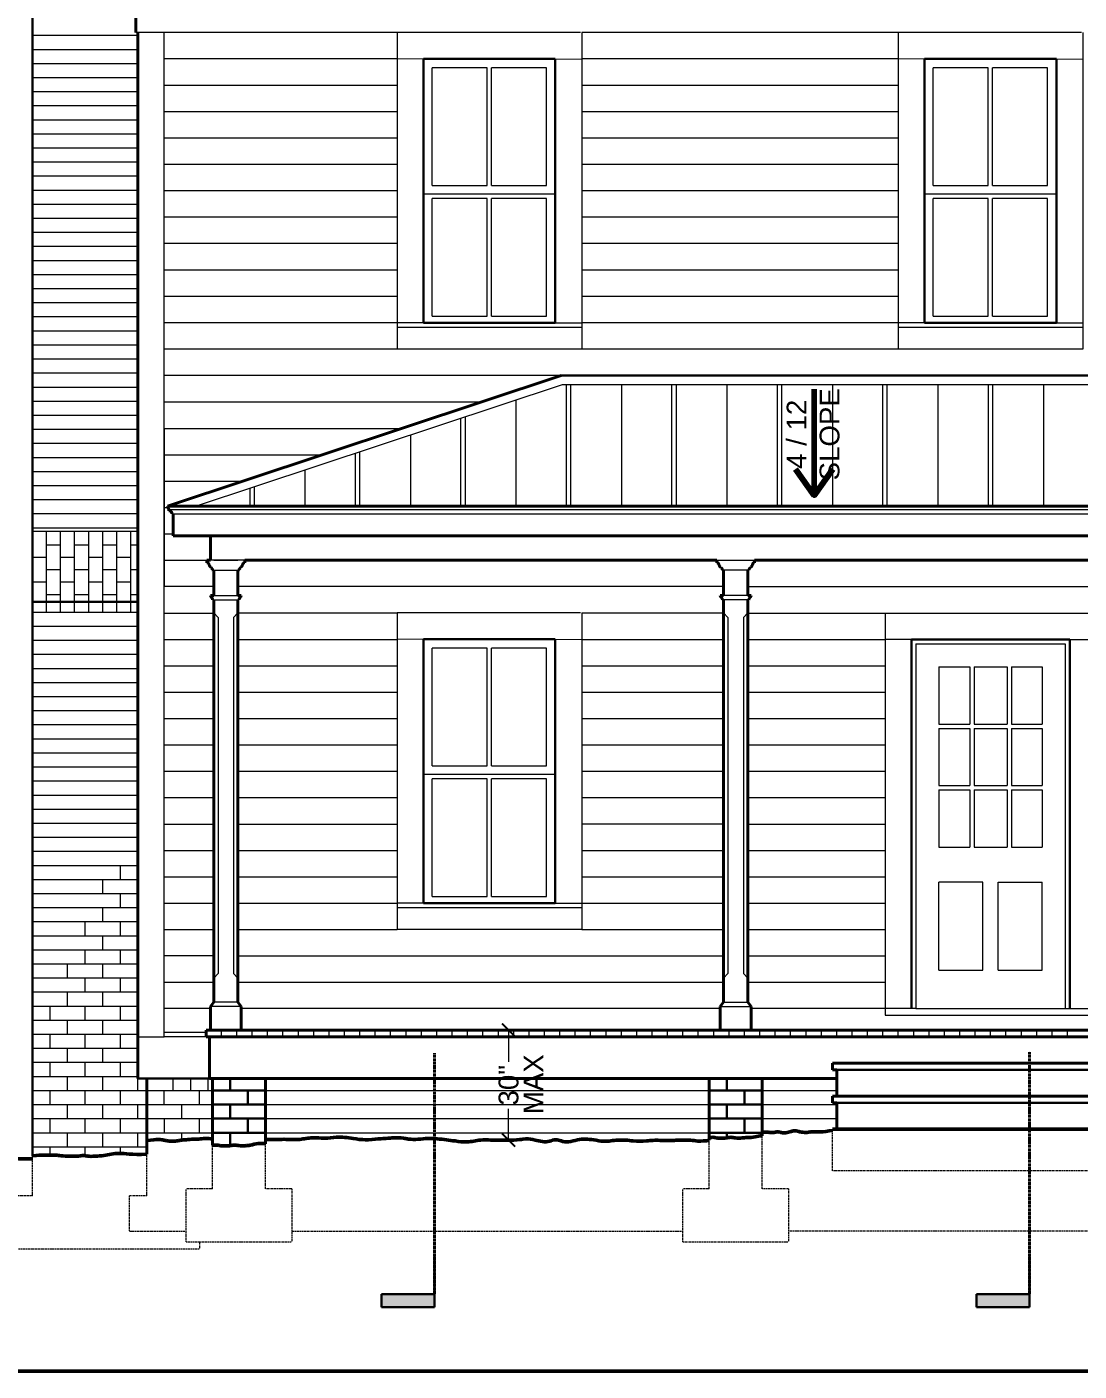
# Model space of a CAD drawing. Header units: inches. Extents: x -54 to 15382, y 469 to 41738.
# Drawn here: x 188.8 to 428.2, y 5345.5 to 5651.2 of the extents above; entities that cross this region are included whole.
import ezdxf

# ---------------------------------------------------------------- set-up
doc = ezdxf.new("R2010")
doc.units = ezdxf.units.IN
doc.header["$MEASUREMENT"] = 0
doc.linetypes.add('CENTER', pattern=[2, 1.25, -0.25, 0.25, -0.25])
doc.linetypes.add('DASHED2', pattern=[0.375, 0.25, -0.125])
doc.layers.get('0').update_dxf_attribs({"lineweight": 9})
for name, color, linetype, lineweight in [('1', 7, 'Continuous', 9), ('2', 7, 'Continuous', 18), ('3', 7, 'Continuous', 30), ('4', 7, 'Continuous', 40), ('5', 7, 'Continuous', 50), ('A-DIMSx', 7, 'Continuous', 9), ('A-LINK', 7, 'Continuous', 40), ('A-TEXTx', 7, 'Continuous', 18)]:
    doc.layers.add(name, color=color, linetype=linetype, lineweight=lineweight)
doc.styles.get("Standard").update_dxf_attribs({"font": 'arial.ttf'})
doc.dimstyles.get("Standard").update_dxf_attribs({"dimtxt": 3, "dimasz": 2, "dimexe": 0.03125, "dimexo": 0.0625, "dimgap": 0.03125, "dimtad": 0, "dimtoh": 1, "dimdec": 4, "dimlfac": 0.99985, "dimzin": 0, "dimdsep": 46, "dimlunit": 4, "dimtxsty": 'Standard', "dimblk": 'ARCHTICK', "dimblk1": 'ARCHTICK', "dimblk2": 'ARCHTICK', "dimcen": 0.09, "dimclrt": 256, "dimadec": 0, "dimazin": 0, "dimtfac": 1, "dimtdec": 4, "dimtofl": 0, "dimtmove": 0, "dimatfit": 3, "dimfxl": 1, "dimtolj": 1, "dimtzin": 0, "dimarcsym": 0})

# ---------------------------------------------------------------- blocks, each defined once
blk = doc.blocks.new('window elev 3060')
for p, q in [((767, 905.69), (767, 839.69)), ((808.74, 905.67), (767, 905.69)), ((809, 905.67), (809, 840.18)), ((775, 870.93), (775, 897.68)), ((787.5, 897.68), (775, 897.68)), ((787.5, 870.93), (787.5, 897.68)), ((801, 897.68), (788.5, 897.68)), ((788.5, 870.93), (788.5, 897.68)), ((801, 870.93), (801, 897.68)), ((803, 868.93), (773, 868.93)), ((775, 870.93), (787.5, 870.93)), ((788.5, 870.93), (801, 870.93)), ((775, 841.18), (775, 867.93)), ((787.5, 867.93), (775, 867.93)), ((787.5, 841.18), (787.5, 867.93)), ((788.5, 841.18), (788.5, 867.93)), ((801, 867.93), (788.5, 867.93)), ((801, 841.18), (801, 867.93)), ((775, 841.18), (787.5, 841.18)), ((788.5, 841.18), (801, 841.18)), ((767, 839.69), (767, 833.67)), ((767, 838.69), (809, 838.69)), ((809, 840.18), (809, 833.67)), ((809, 833.67), (767, 833.67))]:
    blk.add_line(p, q)
at = {"lineweight": 5, "ltscale": 0.1}
for p, q in [((773, 839.69), (767, 839.69)), ((803, 839.69), (809, 839.67))]:
    blk.add_line(p, q, dxfattribs=at)
at = {"layer": '1', "lineweight": 5, "ltscale": 0.1}
for p, q in [((773, 899.68), (767, 899.67)), ((803, 899.68), (809, 899.67))]:
    blk.add_line(p, q, dxfattribs=at)
at = {"layer": '3'}
for p, q in [((803, 899.68), (773, 899.68)), ((773, 899.68), (773, 839.69)), ((803, 899.68), (803, 839.69)), ((773, 839.69), (803, 839.69))]:
    blk.add_line(p, q, dxfattribs=at)
blk = doc.blocks.new('_ArchTick')
at = {"color": 0, "linetype": 'ByBlock', "lineweight": 0, "const_width": 0.15}
blk.add_lwpolyline([(-0.5, -0.5), (0.5, 0.5)], dxfattribs=at)
blk = doc.blocks.new('Section Tail 1a')
at = {"layer": 'A-LINK', "lineweight": 5, "ltscale": 0.1}
blk.add_hatch(color=256, dxfattribs=at).paths.add_polyline_path([(5.4248, 3.0938), (5.4248, 3.1563), (5.1748, 3.1563), (5.1748, 3.0938)])
at = {"layer": 'A-LINK', "linetype": 'Continuous', "lineweight": 30, "ltscale": 0.1}
for p, q in [((5.4248, 3.1563), (5.1748, 3.1563)), ((5.1748, 3.0938), (5.1748, 3.1563)), ((5.4248, 2.9063), (5.4248, 3.1563)), ((5.4248, 3.0938), (5.1748, 3.0938))]:
    blk.add_line(p, q, dxfattribs=at)
blk = doc.blocks.new('Column 01 elev')
at = {"layer": '1', "ltscale": 0.25}
for p, q in [((2204.05, 5527.66), (2198.55, 5527.66)), ((2204.05, 5521.94), (2198.55, 5521.94)), ((2204.05, 5520.94), (2198.55, 5520.94)), ((2199.55, 5516.94), (2199.55, 5435.91)), ((2203.05, 5516.94), (2203.05, 5435.91)), ((2199.55, 5435.91), (2198.55, 5434.91)), ((2203.05, 5435.91), (2204.05, 5434.91)), ((2197.8, 5428.41), (2204.8, 5428.41)), ((2198.55, 5429.41), (2204.05, 5429.41))]:
    blk.add_line(p, q, dxfattribs=at)
at = {"layer": '1', "lineweight": 5, "ltscale": 0.25}
for p, q in [((2199.55, 5516.94), (2198.55, 5517.94)), ((2204.05, 5517.94), (2203.05, 5516.94))]:
    blk.add_line(p, q, dxfattribs=at)
at = {"layer": '3', "lineweight": 5, "ltscale": 0.1}
blk.add_line((2197.01, 5529.94), (2205.59, 5529.94), dxfattribs=at)
at = {"layer": '4'}
for p, q in [((2197.01, 5529.37), (2197.01, 5529.94)), ((2197.95, 5528.16), (2197.95, 5528.42)), ((2204.65, 5528.16), (2204.65, 5528.42)), ((2205.59, 5529.37), (2205.59, 5529.94)), ((2198.55, 5527.66), (2198.31, 5527.66)), ((2198.55, 5527.66), (2198.55, 5521.94)), ((2204.05, 5527.66), (2204.05, 5521.94)), ((2204.05, 5527.66), (2204.29, 5527.66)), ((2198.55, 5520.94), (2198.55, 5429.41)), ((2204.05, 5520.94), (2204.05, 5429.41)), ((2197.8, 5428.41), (2198.55, 5429.41)), ((2197.8, 5428.41), (2197.8, 5422.91)), ((2204.05, 5429.41), (2204.8, 5428.41)), ((2204.8, 5428.41), (2204.8, 5422.91))]:
    blk.add_line(p, q, dxfattribs=at)
at = {"layer": '4', "ltscale": 0.25}
for p, q in [((2198.55, 5521.94), (2197.8, 5521.94)), ((2204.05, 5521.94), (2204.8, 5521.94)), ((2198.3, 5520.94), (2198.55, 5520.94)), ((2204.3, 5520.94), (2204.05, 5520.94))]:
    blk.add_line(p, q, dxfattribs=at)
for centre, start, end in [((2198.41, 5521.93), 179.1702, 233.9599), ((2204.19, 5521.93), 306.0401, 0.8298), ((2197.69, 5520.95), 359.1702, 53.9599), ((2204.91, 5520.95), 126.0401, 180.8298)]:
    blk.add_arc(centre, 0.607, start, end, dxfattribs=at)
at = {"layer": '4'}
for points, knots in [([(2197.95, 5528.42), (2197.87, 5528.43), (2197.8, 5528.44), (2197.7, 5528.48), (2197.63, 5528.57), (2197.58, 5528.68), (2197.54, 5528.78), (2197.51, 5528.89), (2197.47, 5529), (2197.43, 5529.11), (2197.38, 5529.21), (2197.31, 5529.29), (2197.23, 5529.34), (2197.14, 5529.37), (2197.07, 5529.37), (2197.01, 5529.37)], [0.0155755, 0.0155755, 0.0155755, 0.0155755, 0.0913028, 0.1674337, 0.240804, 0.3221473, 0.4016041, 0.479934, 0.5587836, 0.63986, 0.7243935, 0.7885425, 0.8553172, 0.923465, 0.9867831, 0.9867831, 0.9867831, 0.9867831]), ([(2198.31, 5527.66), (2198.3, 5527.72), (2198.29, 5527.79), (2198.25, 5527.88), (2198.21, 5527.96), (2198.16, 5528.03), (2198.07, 5528.1), (2198, 5528.14), (2197.95, 5528.16)], [0.002479, 0.002479, 0.002479, 0.002479, 0.1892867, 0.3469333, 0.4813355, 0.6000559, 0.7825047, 0.9879342, 0.9879342, 0.9879342, 0.9879342]), ([(2204.29, 5527.66), (2204.3, 5527.72), (2204.31, 5527.79), (2204.35, 5527.88), (2204.39, 5527.96), (2204.44, 5528.03), (2204.53, 5528.1), (2204.6, 5528.14), (2204.65, 5528.16)], [0.002479, 0.002479, 0.002479, 0.002479, 0.1892867, 0.3469333, 0.4813355, 0.6000559, 0.7825047, 0.9879342, 0.9879342, 0.9879342, 0.9879342]), ([(2204.65, 5528.42), (2204.72, 5528.43), (2204.8, 5528.44), (2204.9, 5528.48), (2204.97, 5528.57), (2205.02, 5528.68), (2205.06, 5528.78), (2205.09, 5528.89), (2205.13, 5529), (2205.17, 5529.11), (2205.22, 5529.21), (2205.29, 5529.29), (2205.37, 5529.34), (2205.46, 5529.37), (2205.52, 5529.37), (2205.59, 5529.37)], [0.0155755, 0.0155755, 0.0155755, 0.0155755, 0.0913028, 0.1674337, 0.240804, 0.3221473, 0.4016041, 0.479934, 0.5587836, 0.63986, 0.7243935, 0.7885425, 0.8553172, 0.923465, 0.9867831, 0.9867831, 0.9867831, 0.9867831])]:
    blk.add_open_spline(points, degree=3, knots=knots, dxfattribs=at)
blk = doc.blocks.new('*D380')
at = {"layer": 'A-DIMSx', "color": 0, "lineweight": -2, "ltscale": 0.1}
for p, q in [((295.54, 5423.04), (301.38, 5423.04)), ((298.5, 5398.03), (301.38, 5398.03))]:
    blk.add_line(p, q, dxfattribs=at)
at = {"layer": 'A-DIMSx', "color": 0, "lineweight": 5, "ltscale": 0.1}
for p, q in [((298.38, 5423.04), (298.38, 5415.88)), ((298.38, 5398.03), (298.38, 5405.18))]:
    blk.add_line(p, q, dxfattribs=at)
at = {"layer": 'A-DIMSx', "color": 0, "lineweight": 5, "xscale": 3, "yscale": 3, "zscale": 3}
for p, rotation in [((298.38, 5423.04), 90), ((298.38, 5398.03), 270)]:
    blk.add_blockref('_ArchTick', p, dxfattribs=dict(at, rotation=rotation))
at = {"layer": 'A-DIMSx', "ltscale": 0.25, "insert": (298.38, 5410.53), "char_height": 4.5, "attachment_point": 5, "rotation": 90}
blk.add_mtext('\\A1;30" ', dxfattribs=at)

msp = doc.modelspace()

# ---------------------------------------------------------------- linework, layer by layer
at = {"layer": '1'}
for p, q in [((190.0391949, 5649.335623), (214.0391949, 5649.335623)), ((190.0391949, 5646.135623), (214.0391949, 5646.135623)), ((190.0391949, 5642.935623), (214.0391949, 5642.935623)), ((190.0391949, 5639.735623), (214.0391949, 5639.735623)), ((190.0391949, 5636.535623), (214.0391949, 5636.535623)), ((190.0391949, 5633.335623), (214.0391949, 5633.335623)), ((190.0391949, 5630.135623), (214.0391949, 5630.135623)), ((190.0391949, 5626.935623), (214.0391949, 5626.935623)), ((190.0391949, 5623.735623), (214.0391949, 5623.735623)), ((190.0391949, 5620.535623), (214.0391949, 5620.535623)), ((190.0391949, 5617.335623), (214.0391949, 5617.335623)), ((190.0391949, 5614.135623), (214.0391949, 5614.135623)), ((190.0391949, 5610.935623), (214.0391949, 5610.935623)), ((190.0391949, 5607.735623), (214.0391949, 5607.735623)), ((190.0391949, 5604.535623), (214.0391949, 5604.535623)), ((190.0391949, 5601.335623), (214.0391949, 5601.335623)), ((190.0391949, 5598.135623), (214.0391949, 5598.135623)), ((190.0391949, 5594.935623), (214.0391949, 5594.935623)), ((190.0391949, 5591.735623), (214.0391949, 5591.735623)), ((190.0391949, 5588.535623), (214.0391949, 5588.535623)), ((190.0391949, 5585.335623), (214.0391949, 5585.335623)), ((190.0391949, 5582.135623), (214.0391949, 5582.135623)), ((190.0391949, 5578.935623), (214.0391949, 5578.935623)), ((190.0391949, 5575.735623), (214.0391949, 5575.735623)), ((190.0391949, 5572.535623), (214.0391949, 5572.535623)), ((190.0391949, 5569.335623), (214.0391949, 5569.335623)), ((190.0391949, 5566.135623), (214.0391949, 5566.135623)), ((190.0391949, 5562.935623), (214.0391949, 5562.935623)), ((190.0391949, 5559.735623), (214.0391949, 5559.735623)), ((190.0391949, 5556.535623), (214.0391949, 5556.535623)), ((190.0391949, 5553.335623), (214.0391949, 5553.335623)), ((190.0391949, 5550.135623), (214.0391949, 5550.135623)), ((190.0391949, 5546.935623), (214.0391949, 5546.935623)), ((190.0391949, 5543.735623), (214.0391949, 5543.735623)), ((190.0391949, 5540.535623), (214.0391949, 5540.535623)), ((222.0391956, 5540.4522897), (594.0391942, 5540.4522897)), ((190.0391949, 5537.335623), (214.0391949, 5537.335623)), ((193.2391949, 5518.135623), (193.2391949, 5536.4416121)), ((196.4391949, 5518.135623), (196.4391949, 5536.4416121)), ((199.6391949, 5518.135623), (199.6391949, 5536.4416121)), ((202.8391949, 5518.135623), (202.8391949, 5536.4416121)), ((206.0391949, 5518.135623), (206.0391949, 5536.4416121)), ((209.2391949, 5518.135623), (209.2391949, 5536.4416121)), ((212.4391949, 5518.135623), (212.4391949, 5536.4416121)), ((190.0391949, 5518.135623), (214.0391949, 5518.135623)), ((190.0391949, 5514.935623), (214.0391949, 5514.935623)), ((190.0391949, 5511.735623), (214.0391949, 5511.735623)), ((390.0396683, 5511.9312123), (384.0396683, 5511.9312123)), ((426.0387215, 5511.9312123), (432.0387215, 5511.9312123)), ((190.0391949, 5508.535623), (214.0391949, 5508.535623)), ((190.0391949, 5505.335623), (214.0391949, 5505.335623)), ((190.0391949, 5502.135623), (214.0391949, 5502.135623)), ((190.0391949, 5498.935623), (214.0391949, 5498.935623)), ((190.0391949, 5495.735623), (214.0391949, 5495.735623)), ((190.0391949, 5492.535623), (214.0391949, 5492.535623)), ((190.0391949, 5489.335623), (214.0391949, 5489.335623)), ((190.0391949, 5486.135623), (214.0391949, 5486.135623)), ((190.0391949, 5482.935623), (214.0391949, 5482.935623)), ((190.0391949, 5479.735623), (214.0391949, 5479.735623)), ((190.0391949, 5476.535623), (214.0391949, 5476.535623)), ((190.0391949, 5473.335623), (214.0391949, 5473.335623)), ((190.0391949, 5470.135623), (214.0391949, 5470.135623)), ((190.0391949, 5466.935623), (214.0391949, 5466.935623)), ((190.0391949, 5463.735623), (214.0391949, 5463.735623)), ((190.0391949, 5460.535623), (214.0391949, 5460.535623)), ((210.0391949, 5457.335623), (210.0391949, 5460.535623)), ((190.0391949, 5457.335623), (214.0391949, 5457.335623)), ((206.0391949, 5454.135623), (206.0391949, 5457.335623)), ((406.2891949, 5456.6816857), (396.2891949, 5456.6816857)), ((396.2891949, 5436.6816857), (396.2891949, 5456.6816857)), ((406.2891949, 5436.6816857), (406.2891949, 5456.6816857)), ((409.7891949, 5436.6816857), (409.7891949, 5456.6816857)), ((409.7891949, 5456.6816857), (419.7891949, 5456.6816857)), ((419.7891949, 5436.6816857), (419.7891949, 5456.6816857)), ((190.0391949, 5454.135623), (214.0391949, 5454.135623)), ((210.0391949, 5450.935623), (210.0391949, 5454.135623)), ((190.0391949, 5450.935623), (214.0391949, 5450.935623)), ((206.0391949, 5447.735623), (206.0391949, 5450.935623)), ((190.0391949, 5447.735623), (214.0391949, 5447.735623)), ((202.0391949, 5444.535623), (202.0391949, 5447.735623)), ((210.0391949, 5444.535623), (210.0391949, 5447.735623)), ((190.0391949, 5444.535623), (214.0391949, 5444.535623)), ((206.0391949, 5441.335623), (206.0391949, 5444.535623)), ((190.0391949, 5441.335623), (214.0391949, 5441.335623)), ((202.0391949, 5438.135623), (202.0391949, 5441.335623)), ((210.0391949, 5438.135623), (210.0391949, 5441.335623)), ((190.0391949, 5438.135623), (214.0391949, 5438.135623)), ((198.0391949, 5434.935623), (198.0391949, 5438.135623)), ((206.0391949, 5434.935623), (206.0391949, 5438.135623)), ((396.2891949, 5436.6816857), (406.2891949, 5436.6816857)), ((409.7891949, 5436.6816857), (419.7891949, 5436.6816857)), ((190.0391949, 5434.935623), (214.0391949, 5434.935623)), ((202.0391949, 5431.735623), (202.0391949, 5434.935623)), ((210.0391949, 5431.735623), (210.0391949, 5434.935623)), ((190.0391949, 5431.735623), (214.0391949, 5431.735623)), ((198.0391949, 5428.535623), (198.0391949, 5431.735623)), ((206.0391949, 5428.535623), (206.0391949, 5431.735623)), ((190.0391949, 5428.535623), (214.0391949, 5428.535623)), ((194.0391949, 5425.335623), (194.0391949, 5428.535623)), ((202.0391949, 5425.335623), (202.0391949, 5428.535623)), ((210.0391949, 5425.335623), (210.0391949, 5428.535623)), ((190.0391949, 5425.335623), (214.0391949, 5425.335623)), ((198.0391949, 5422.135623), (198.0391949, 5425.335623)), ((206.0391949, 5422.135623), (206.0391949, 5425.335623)), ((190.0391949, 5422.135623), (214.0391949, 5422.135623)), ((194.0391949, 5418.935623), (194.0391949, 5422.135623)), ((202.0391949, 5418.935623), (202.0391949, 5422.135623)), ((210.0391949, 5418.935623), (210.0391949, 5422.135623)), ((214.0391949, 5421.535623), (220.0391949, 5421.535623)), ((190.0391949, 5418.935623), (214.0391949, 5418.935623)), ((198.0391949, 5415.735623), (198.0391949, 5418.935623)), ((206.0391949, 5415.735623), (206.0391949, 5418.935623)), ((190.0391949, 5415.735623), (214.0391949, 5415.735623)), ((194.0391949, 5412.535623), (194.0391949, 5415.735623)), ((202.0391949, 5412.535623), (202.0391949, 5415.735623)), ((210.0391949, 5412.535623), (210.0391949, 5415.735623)), ((190.0391949, 5412.535623), (214.0391949, 5412.535623)), ((198.0391949, 5409.335623), (198.0391949, 5412.535623)), ((206.0391949, 5409.335623), (206.0391949, 5412.535623)), ((214.0391949, 5409.335623), (214.0391949, 5412.035623)), ((190.0391949, 5409.335623), (216.0391949, 5409.335623)), ((194.0391949, 5406.135623), (194.0391949, 5409.335623)), ((202.0391949, 5406.135623), (202.0391949, 5409.335623)), ((210.0391949, 5406.135623), (210.0391949, 5409.335623)), ((243.0391949, 5409.335623), (344.0391949, 5409.335623)), ((356.0391949, 5409.335623), (373.0391949, 5409.335623)), ((190.0391949, 5406.135623), (216.0391949, 5406.135623)), ((198.0391949, 5402.935623), (198.0391949, 5406.135623)), ((206.0391949, 5402.935623), (206.0391949, 5406.135623)), ((214.0391949, 5402.935623), (214.0391949, 5406.135623)), ((243.0391949, 5406.135623), (344.0391949, 5406.135623)), ((356.0391949, 5406.135623), (373.0391949, 5406.135623)), ((190.0391949, 5402.935623), (216.0391949, 5402.935623)), ((194.0391949, 5399.735623), (194.0391949, 5402.935623)), ((202.0391949, 5399.735623), (202.0391949, 5402.935623)), ((210.0391949, 5399.735623), (210.0391949, 5402.935623)), ((243.0391949, 5402.935623), (344.0391949, 5402.935623)), ((356.0391949, 5402.935623), (373.0391949, 5402.935623)), ((190.0391949, 5399.735623), (216.0391949, 5399.735623)), ((198.0391949, 5396.535623), (198.0391949, 5399.735623)), ((206.0391949, 5396.535623), (206.0391949, 5399.735623)), ((214.0391949, 5396.535623), (214.0391949, 5399.735623)), ((243.0391949, 5399.735623), (344.0391949, 5399.735623)), ((190.0391949, 5396.535623), (216.0391949, 5396.535623)), ((194.0391949, 5394.6321659), (194.0391949, 5396.535623)), ((202.0391949, 5394.4909235), (202.0391949, 5396.535623)), ((210.0391949, 5395.0103928), (210.0391949, 5396.535623)), ((190.0391949, 5393.8141475), (190.0391949, 5394.4712904))]:
    msp.add_line(p, q, dxfattribs=at)
at = {"layer": '1', "ltscale": 0.25}
for p, q in [((196.4391949, 5533.3947804), (193.2391949, 5533.3947804)), ((202.8391949, 5533.3947804), (199.6391949, 5533.3947804)), ((209.2391949, 5533.3947804), (206.0391949, 5533.3947804)), ((214.0391949, 5533.3947804), (212.4391949, 5533.3947804)), ((193.2391949, 5530.5663533), (190.0391949, 5530.5663533)), ((199.6391949, 5530.5663533), (196.4391949, 5530.5663533)), ((206.0391949, 5530.5663533), (202.8391949, 5530.5663533)), ((212.4391949, 5530.5663533), (209.2391949, 5530.5663533)), ((193.2391949, 5524.909499), (190.0391949, 5524.909499)), ((196.4391949, 5527.7379262), (193.2391949, 5527.7379262)), ((199.6391949, 5524.909499), (196.4391949, 5524.909499)), ((202.8391949, 5527.7379262), (199.6391949, 5527.7379262)), ((206.0391949, 5524.909499), (202.8391949, 5524.909499)), ((209.2391949, 5527.7379262), (206.0391949, 5527.7379262)), ((212.4391949, 5524.909499), (209.2391949, 5524.909499)), ((214.0391949, 5527.7379262), (212.4391949, 5527.7379262)), ((196.4391949, 5522.0810719), (193.2391949, 5522.0810719)), ((202.8391949, 5522.0810719), (199.6391949, 5522.0810719)), ((209.2391949, 5522.0810719), (206.0391949, 5522.0810719)), ((214.0391949, 5522.0810719), (212.4391949, 5522.0810719))]:
    msp.add_line(p, q, dxfattribs=at)
at = {"layer": '1', "linetype": 'DASHED2', "ltscale": 0.25}
for p, q in [((372.0391949, 5391.035623), (372.0391949, 5400.235623)), ((231.0391949, 5386.935623), (231.0391949, 5396.8577988)), ((243.0391949, 5386.935623), (243.0391949, 5397.2221314)), ((344.0391949, 5386.935623), (344.0391949, 5397.9973954)), ((356.0391949, 5386.935623), (356.0391949, 5398.985623)), ((190.0391949, 5385.335623), (190.0391949, 5393.8141475)), ((216.0391949, 5385.335623), (216.0391949, 5394.835623)), ((444.0391949, 5391.035623), (372.0391949, 5391.035623)), ((190.0391949, 5385.335623), (182.0391949, 5385.335623)), ((212.0391949, 5385.335623), (212.0391949, 5377.335623)), ((216.0391949, 5385.335623), (212.0391949, 5385.335623)), ((225.0391949, 5374.935623), (225.0391949, 5386.935623)), ((231.0391949, 5386.935623), (225.0391949, 5386.935623)), ((249.0391949, 5386.935623), (243.0391949, 5386.935623)), ((249.0391949, 5386.935623), (249.0391949, 5374.935623)), ((338.0391949, 5374.935623), (338.0391949, 5386.935623)), ((344.0391949, 5386.935623), (338.0391949, 5386.935623)), ((362.0391949, 5386.935623), (356.0391949, 5386.935623)), ((362.0391949, 5386.935623), (362.0391949, 5374.935623)), ((212.0391949, 5377.335623), (225.0391949, 5377.335623)), ((249.0391949, 5377.335623), (338.0391949, 5377.335623)), ((454.0391949, 5377.335623), (362.0391949, 5377.335623)), ((182.0391949, 5373.335623), (228.0391949, 5373.335623)), ((225.0391949, 5374.935623), (249.0391949, 5374.935623)), ((228.0391949, 5374.935623), (228.0391949, 5373.335623)), ((338.0391949, 5374.935623), (362.0391949, 5374.935623))]:
    msp.add_line(p, q, dxfattribs=at)
at = {"layer": '2'}
for p, q in [((273.0783107, 5649.9416121), (213.5391956, 5649.9416121)), ((220.0391949, 5421.535623), (220.0391949, 5649.9416121)), ((387.0000917, 5649.9415391), (315.0000785, 5649.9415391)), ((273.0783107, 5643.9416121), (220.0391949, 5643.9416121)), ((387.0000917, 5643.9415391), (315.0000785, 5643.9415391)), ((273.0783107, 5637.9416121), (220.0391949, 5637.9416121)), ((387.0000917, 5637.9415391), (315.0000785, 5637.9415391)), ((273.0783106, 5631.9416121), (220.0391949, 5631.9416121)), ((387.0000917, 5631.9415391), (315.0000785, 5631.9415391)), ((273.0783106, 5625.9416121), (220.0391949, 5625.9416121)), ((387.0000917, 5625.9415391), (315.0000785, 5625.9415391)), ((273.0783106, 5619.9416121), (220.0391949, 5619.9416121)), ((387.0000917, 5619.9415391), (315.0000785, 5619.9415391)), ((273.0783106, 5613.9416121), (220.0391949, 5613.9416121)), ((387.0000917, 5613.9415391), (315.0000785, 5613.9415391)), ((273.0783106, 5607.9416121), (220.0391949, 5607.9416121)), ((387.0000917, 5607.9415391), (315.0000785, 5607.9415391)), ((273.0783106, 5601.9416121), (220.0391949, 5601.9416121)), ((387.0000917, 5601.9415391), (315.0000785, 5601.9415391)), ((273.0783106, 5595.9416121), (220.0391949, 5595.9416121)), ((387.0000917, 5595.9415391), (315.0000785, 5595.9415391)), ((273.0783106, 5589.9416121), (220.0391949, 5589.9416121)), ((387.0000917, 5589.9415391), (315.0000785, 5589.9415391)), ((273.0783106, 5583.9416121), (220.0391949, 5583.9416121)), ((387.0000917, 5583.9415391), (315.0000785, 5583.9415391)), ((273.0783106, 5577.9416121), (220.0391949, 5577.9416121)), ((387.0000917, 5577.9415391), (315.0000785, 5577.9415391)), ((310.3341037, 5571.9416121), (220.0391949, 5571.9416121)), ((227.1354657, 5542.2022897), (310.6575377, 5569.9416121)), ((310.6575377, 5569.9416121), (505.4208521, 5569.9416121)), ((311.5392169, 5542.2022897), (311.5392169, 5569.9416121)), ((312.5392169, 5542.1243628), (312.5391966, 5569.9416121)), ((324.0392169, 5569.9416121), (324.0392169, 5542.1243628)), ((335.5392169, 5542.2022897), (335.5392169, 5569.9416121)), ((336.5392169, 5542.2022897), (336.5392169, 5569.9416121)), ((348.0392169, 5569.9416121), (348.0392169, 5542.1243628)), ((359.5392169, 5542.2022897), (359.5392169, 5569.9416121)), ((360.5392169, 5542.2022897), (360.5392169, 5569.9416121)), ((372.0392169, 5569.9416121), (372.0392169, 5542.1243628)), ((383.5392169, 5542.2022897), (383.5392169, 5569.9416121)), ((384.5392169, 5542.2022897), (384.5392169, 5569.9416121)), ((396.0392169, 5569.9416121), (396.0392169, 5542.1243628)), ((407.5392169, 5542.2022897), (407.5392169, 5569.9416121)), ((408.5392169, 5542.2022897), (408.5392169, 5569.9416121)), ((420.0392169, 5569.9416121), (420.0392169, 5542.1243628)), ((220.0392678, 5565.9312045), (292.2369891, 5565.9312045)), ((300.0392169, 5566.415059), (300.0392169, 5542.1243628)), ((287.5392169, 5542.2022897), (287.5392169, 5562.2635632)), ((288.5392169, 5542.2022897), (288.5392169, 5562.5956828)), ((220.0392678, 5559.9312135), (220.0392678, 5523.9416121)), ((220.0392678, 5559.9312045), (274.1712114, 5559.9312045)), ((276.0392169, 5558.444187), (276.0392169, 5542.1243628)), ((220.0392678, 5553.9312045), (256.1054337, 5553.9312045)), ((263.5392169, 5542.2022897), (263.5392169, 5554.2926912)), ((264.5392169, 5542.2022897), (264.5392169, 5554.6248109)), ((252.0392169, 5550.4733151), (252.0392169, 5542.1243628)), ((220.0392678, 5547.9312045), (238.039656, 5547.9312045)), ((239.5392169, 5542.2022897), (239.5392169, 5546.3218193)), ((240.5392169, 5542.2022897), (240.5392169, 5546.653939)), ((220.0392679, 5541.9416121), (220.8766821, 5541.9416121)), ((221.0391957, 5541.4522897), (595.0391941, 5541.4522897)), ((220.0392679, 5535.9416121), (222.0391956, 5535.9416121)), ((222.0391956, 5535.9416121), (222.0391949, 5535.9522897)), ((220.0392679, 5529.9416121), (230.5391956, 5529.9416121)), ((231.2891949, 5523.9312045), (220.0392678, 5523.9312045)), ((347.2891949, 5523.9312045), (236.7891949, 5523.9312045)), ((352.7891949, 5523.9312045), (463.2891949, 5523.9312045)), ((220.0392678, 5517.9312045), (231.2891949, 5517.9312045)), ((236.7891949, 5517.9416121), (273.0000876, 5517.9416121)), ((315.000079, 5517.9416121), (347.2891949, 5517.9416121)), ((352.7891949, 5517.9312045), (384.0396683, 5517.9312123)), ((352.7891949, 5517.9312045), (384.0396683, 5517.9312123)), ((384.0396683, 5517.9312123), (432.0387215, 5517.9312123)), ((384.0396683, 5517.9312123), (384.0396683, 5426.4416121)), ((220.0392678, 5511.9416121), (231.2891949, 5511.9416121)), ((236.7891949, 5511.9416121), (273.0000876, 5511.9416121)), ((315.000079, 5511.9416121), (347.2891949, 5511.9416121)), ((352.7891949, 5511.9312045), (384.0396683, 5511.9312123)), ((391.0396683, 5510.9312123), (425.0387215, 5510.9312123)), ((391.0396683, 5510.9312123), (391.0396683, 5427.9416121)), ((425.0387215, 5510.9312123), (425.0387215, 5427.9416121)), ((220.0392678, 5505.9312045), (231.2891949, 5505.9312045)), ((236.7891949, 5505.9312045), (273.0000922, 5505.9312045)), ((315.000079, 5505.9416121), (347.2891949, 5505.9416121)), ((352.7891949, 5505.9312045), (384.0396683, 5505.9312123)), ((396.2891949, 5505.6816857), (403.2891949, 5505.6816857)), ((396.2891949, 5505.6816857), (396.2891949, 5492.6816857)), ((403.2891949, 5505.6816857), (403.2891949, 5492.6816857)), ((404.2891949, 5505.6816857), (404.2891949, 5492.6816857)), ((404.2891949, 5505.6816857), (411.7891949, 5505.6816857)), ((411.7891949, 5505.6816857), (411.7891949, 5492.6816857)), ((412.7891949, 5505.6816857), (419.7891949, 5505.6816857)), ((412.7891949, 5505.6816857), (412.7891949, 5492.6816857)), ((419.7891949, 5505.6816857), (419.7891949, 5492.6816857)), ((220.0392678, 5499.9416121), (231.2891949, 5499.9416121)), ((236.7891949, 5499.9416121), (273.0000969, 5499.9416121)), ((315.000079, 5499.9416121), (347.2891949, 5499.9416121)), ((352.7891949, 5499.9312045), (384.0396683, 5499.9312123)), ((220.0392678, 5493.9416121), (231.2891949, 5493.9416121)), ((236.7891949, 5493.9416121), (273.0001015, 5493.9416121)), ((315.000079, 5493.9416121), (347.2891949, 5493.9416121)), ((352.7891949, 5493.9312045), (384.0396683, 5493.9312123)), ((396.2891949, 5492.6816857), (403.2891949, 5492.6816857)), ((396.2891949, 5491.6816857), (403.2891949, 5491.6816857)), ((396.2891949, 5491.6816857), (396.2891949, 5478.6816857)), ((403.2891949, 5491.6816857), (403.2891949, 5478.6816857)), ((404.2891949, 5492.6816857), (411.7891949, 5492.6816857)), ((404.2891949, 5491.6816857), (411.7891949, 5491.6816857)), ((404.2891949, 5491.6816857), (404.2891949, 5478.6816857)), ((411.7891949, 5491.6816857), (411.7891949, 5478.6816857)), ((412.7891949, 5492.6816857), (419.7891949, 5492.6816857)), ((412.7891949, 5491.6816857), (419.7891949, 5491.6816857)), ((412.7891949, 5491.6816857), (412.7891949, 5478.6816857)), ((419.7891949, 5491.6816857), (419.7891949, 5478.6816857)), ((220.0392678, 5487.9416121), (231.2891949, 5487.9416121)), ((236.7891949, 5487.9416121), (273.0001061, 5487.9416121)), ((315.000079, 5487.9416121), (347.2891949, 5487.9416121)), ((352.7892024, 5487.9312045), (384.0396758, 5487.9312123)), ((220.0392678, 5481.9312045), (231.2891949, 5481.9312045)), ((236.7891949, 5481.9312045), (273.0001108, 5481.9312045)), ((315.000079, 5481.9416121), (347.2891949, 5481.9416121)), ((352.7891949, 5481.9312045), (384.0396683, 5481.9312123)), ((220.0392678, 5475.9312045), (231.2891949, 5475.9312045)), ((236.7891949, 5475.9312045), (273.0001154, 5475.9312045)), ((315.000079, 5475.9416121), (347.2891949, 5475.9416121)), ((352.7891949, 5475.9312045), (384.0396683, 5475.9312123)), ((396.2891949, 5478.6816857), (403.2891949, 5478.6816857)), ((396.2891949, 5477.6816857), (403.2891949, 5477.6816857)), ((396.2891949, 5477.6816857), (396.2891949, 5464.6816857)), ((403.2891949, 5477.6816857), (403.2891949, 5464.6816857)), ((404.2891949, 5478.6816857), (411.7891949, 5478.6816857)), ((404.2891949, 5477.6816857), (411.7891949, 5477.6816857)), ((404.2891949, 5477.6816857), (404.2891949, 5464.6816857)), ((411.7891949, 5477.6816857), (411.7891949, 5464.6816857)), ((412.7891949, 5478.6816857), (419.7891949, 5478.6816857)), ((412.7891949, 5477.6816857), (419.7891949, 5477.6816857)), ((412.7891949, 5477.6816857), (412.7891949, 5464.6816857)), ((419.7891949, 5477.6816857), (419.7891949, 5464.6816857)), ((220.0392678, 5469.9312045), (231.2891949, 5469.9312045)), ((236.7891949, 5469.9312045), (273.00012, 5469.9312045)), ((315.000079, 5469.9416121), (347.2891949, 5469.9416121)), ((352.7891949, 5469.9312045), (384.0396683, 5469.9312123)), ((220.0392678, 5463.9416121), (231.2891949, 5463.9416121)), ((236.7891949, 5463.9416121), (273.0001247, 5463.9416121)), ((315.000079, 5463.9416121), (347.2891949, 5463.9416121)), ((352.7891949, 5463.9312045), (384.0396683, 5463.9312123)), ((396.2891949, 5464.6816857), (403.2891949, 5464.6816857)), ((404.2891949, 5464.6816857), (411.7891949, 5464.6816857)), ((412.7891949, 5464.6816857), (419.7891949, 5464.6816857)), ((220.0392678, 5457.9416121), (231.2891949, 5457.9416121)), ((236.7891949, 5457.9416121), (273.0001293, 5457.9416121)), ((315.000079, 5457.9416121), (347.2891949, 5457.9416121)), ((352.7891949, 5457.9312045), (384.0396683, 5457.9312123)), ((220.0392678, 5451.9312045), (231.2891949, 5451.9312045)), ((236.7891949, 5451.9312045), (273.0001339, 5451.9312045)), ((315.000079, 5451.9416121), (347.2891949, 5451.9416121)), ((352.7892115, 5451.9312045), (384.0396849, 5451.9312123)), ((220.0392678, 5445.9312135), (231.2891949, 5445.9312135)), ((236.7891949, 5445.9312135), (273.0001386, 5445.9312135)), ((315.000079, 5445.9416121), (347.2891949, 5445.9416121)), ((352.789213, 5445.9312045), (384.0396864, 5445.9312123)), ((231.2891949, 5439.9416121), (220.0392678, 5439.9416121)), ((236.7891949, 5439.9416121), (347.2891949, 5439.9416121)), ((352.7892145, 5439.9312045), (384.0396879, 5439.9312123)), ((220.0392678, 5433.9312045), (231.2891949, 5433.9312045)), ((236.7891949, 5433.9416121), (347.2891949, 5433.9416121)), ((352.7892145, 5433.9312045), (384.0396879, 5433.9312123)), ((230.539195, 5427.9416121), (220.0392678, 5427.9416121)), ((346.5391948, 5427.9416121), (237.539195, 5427.9416121)), ((243.2896683, 5427.9364173), (243.2896683, 5427.9416121)), ((384.0396683, 5427.9416121), (353.5391948, 5427.9416121)), ((391.0396683, 5427.9416121), (384.0396683, 5427.9416121)), ((391.0396683, 5427.9416121), (425.0387215, 5427.9416121)), ((425.0387215, 5427.9416121), (432.0387215, 5427.9416121)), ((384.0396683, 5426.4416121), (432.0387215, 5426.4416121)), ((229.5391949, 5422.535623), (220.0391949, 5422.535623)), ((229.5391949, 5421.535623), (220.0391949, 5421.535623)), ((233.0391949, 5421.535623), (233.0391949, 5423.035623)), ((236.5391949, 5421.535623), (236.5391949, 5423.035623)), ((240.0391949, 5421.535623), (240.0391949, 5423.035623)), ((243.5391949, 5421.535623), (243.5391949, 5423.035623)), ((247.0391949, 5421.535623), (247.0391949, 5423.035623)), ((250.5391949, 5421.535623), (250.5391949, 5423.035623)), ((254.0391949, 5421.535623), (254.0391949, 5423.035623)), ((257.5391949, 5421.535623), (257.5391949, 5423.035623)), ((261.0391949, 5421.535623), (261.0391949, 5423.035623)), ((264.5391949, 5421.535623), (264.5391949, 5423.035623)), ((268.0391949, 5421.535623), (268.0391949, 5423.035623)), ((271.5391949, 5421.535623), (271.5391949, 5423.035623)), ((275.0391949, 5421.535623), (275.0391949, 5423.035623)), ((278.5391949, 5421.535623), (278.5391949, 5423.035623)), ((282.0391949, 5421.535623), (282.0391949, 5423.035623)), ((285.5391949, 5421.535623), (285.5391949, 5423.035623)), ((289.0391949, 5421.535623), (289.0391949, 5423.035623)), ((292.5391949, 5421.535623), (292.5391949, 5423.035623)), ((296.0391949, 5421.535623), (296.0391949, 5423.035623)), ((299.5391949, 5421.535623), (299.5391949, 5423.035623)), ((303.0391949, 5421.535623), (303.0391949, 5423.035623)), ((306.5391949, 5421.535623), (306.5391949, 5423.035623)), ((310.0391949, 5421.535623), (310.0391949, 5423.035623)), ((313.5391949, 5421.535623), (313.5391949, 5423.035623)), ((317.0391949, 5421.535623), (317.0391949, 5423.035623)), ((320.5391949, 5421.535623), (320.5391949, 5423.035623)), ((324.0391949, 5421.535623), (324.0391949, 5423.035623)), ((327.5391949, 5421.535623), (327.5391949, 5423.035623)), ((331.0391949, 5421.535623), (331.0391949, 5423.035623)), ((334.5391949, 5421.535623), (334.5391949, 5423.035623)), ((338.0391949, 5421.535623), (338.0391949, 5423.035623)), ((341.5391949, 5421.535623), (341.5391949, 5423.035623)), ((345.0391949, 5421.535623), (345.0391949, 5423.035623)), ((348.5391949, 5421.535623), (348.5391949, 5423.035623)), ((352.0391949, 5421.535623), (352.0391949, 5423.035623)), ((355.5391949, 5421.535623), (355.5391949, 5423.035623)), ((359.0391949, 5421.535623), (359.0391949, 5423.035623)), ((362.5391949, 5421.535623), (362.5391949, 5423.035623)), ((366.0391949, 5421.535623), (366.0391949, 5423.035623)), ((369.5391949, 5421.535623), (369.5391949, 5423.035623)), ((373.0391949, 5421.535623), (373.0391949, 5423.035623)), ((376.5391949, 5421.535623), (376.5391949, 5423.035623)), ((380.0391949, 5421.535623), (380.0391949, 5423.035623)), ((383.5391949, 5421.535623), (383.5391949, 5423.035623)), ((387.0391949, 5421.535623), (387.0391949, 5423.035623)), ((390.5391949, 5421.535623), (390.5391949, 5423.035623)), ((394.0391949, 5421.535623), (394.0391949, 5423.035623)), ((397.5391949, 5421.535623), (397.5391949, 5423.035623)), ((401.0391949, 5421.535623), (401.0391949, 5423.035623)), ((404.5391949, 5421.535623), (404.5391949, 5423.035623)), ((408.0391949, 5421.535623), (408.0391949, 5423.035623)), ((411.5391949, 5421.535623), (411.5391949, 5423.035623)), ((415.0391949, 5421.535623), (415.0391949, 5423.035623)), ((418.5391949, 5421.535623), (418.5391949, 5423.035623)), ((422.0391949, 5421.535623), (422.0391949, 5423.035623)), ((425.5391949, 5421.535623), (425.5391949, 5423.035623)), ((222.0391949, 5409.335623), (222.0391949, 5412.035623)), ((226.0391949, 5409.335623), (226.0391949, 5412.035623)), ((230.0391949, 5409.335623), (230.0391949, 5412.035623)), ((216.0391949, 5409.335623), (231.0391949, 5409.335623)), ((220.0391949, 5406.135623), (220.0391949, 5409.335623)), ((228.0391949, 5406.135623), (228.0391949, 5409.335623)), ((216.0391949, 5406.135623), (231.0391949, 5406.135623)), ((224.0391949, 5402.935623), (224.0391949, 5406.135623)), ((216.0391949, 5402.935623), (231.0391949, 5402.935623)), ((220.0391949, 5402.935623), (220.0391949, 5399.735623)), ((228.0391949, 5399.735623), (228.0391949, 5402.935623)), ((216.0391949, 5399.735623), (231.0391949, 5399.735623)), ((224.0391949, 5398.0508205), (224.0391949, 5399.735623))]:
    msp.add_line(p, q, dxfattribs=at)
at = {"layer": '2', "ltscale": 0.25}
msp.add_line((214.0391949, 5536.4416121), (190.0391949, 5536.4416121), dxfattribs=at)
at = {"layer": '2', "ltscale": 0.1}
msp.add_line((231.2891949, 5529.9416121), (236.7891949, 5529.9416121), dxfattribs=at)
at = {"layer": '3'}
for p, q in [((190.0391949, 5394.4712904), (190.0391949, 5786.935623)), ((310.3341037, 5571.9416121), (505.7442861, 5571.9416121)), ((390.0396683, 5511.9312123), (390.0396683, 5427.9416121)), ((390.0396683, 5511.9312123), (426.0387215, 5511.9312123)), ((426.0387215, 5511.9312123), (426.0387215, 5427.9416121)), ((214.0391949, 5412.035623), (230.2891956, 5412.035623)), ((235.0391949, 5409.335623), (235.0391949, 5412.035623)), ((348.0391949, 5409.335623), (348.0391949, 5412.035623)), ((243.0391949, 5409.335623), (231.0391949, 5409.335623)), ((239.0391949, 5406.135623), (239.0391949, 5409.335623)), ((344.0391949, 5409.335623), (356.0391949, 5409.335623)), ((352.0391949, 5406.135623), (352.0391949, 5409.335623)), ((231.0391949, 5406.135623), (243.0391949, 5406.135623)), ((235.0391949, 5402.935623), (235.0391949, 5406.135623)), ((356.0391949, 5406.135623), (344.0391949, 5406.135623)), ((348.0391949, 5402.935623), (348.0391949, 5406.135623)), ((243.0391949, 5402.935623), (231.0391949, 5402.935623)), ((239.0391949, 5399.735623), (239.0391949, 5402.935623)), ((344.0391949, 5402.935623), (356.0391949, 5402.935623)), ((352.0391949, 5399.735623), (352.0391949, 5402.935623)), ((231.0391949, 5399.735623), (243.0391949, 5399.735623)), ((235.0391949, 5396.7096548), (235.0391949, 5399.735623)), ((344.0391949, 5399.735623), (356.0391949, 5399.735623)), ((348.0391949, 5398.5480417), (348.0391949, 5399.735623))]:
    msp.add_line(p, q, dxfattribs=at)
at = {"layer": '3', "ltscale": 0.25}
msp.add_line((214.0391949, 5520.4416121), (190.0391949, 5520.4416121), dxfattribs=at)
at = {"layer": '3', "ltscale": 0.1}
for p, q in [((373.0391949, 5414.035623), (443.0391949, 5414.035623)), ((443.0391949, 5406.535623), (373.0391949, 5406.535623))]:
    msp.add_line(p, q, dxfattribs=at)
at = {"layer": '4'}
for p, q in [((213.5391956, 5659.9416121), (213.5391956, 5649.9416121)), ((214.0391949, 5421.535623), (214.0391949, 5649.9416121)), ((220.7901059, 5542.2022897), (310.3341037, 5571.9416121)), ((220.7901059, 5542.2022897), (595.2882839, 5542.2022897)), ((221.0391957, 5541.4522897), (220.7901059, 5542.2022897)), ((221.0391957, 5541.4522897), (221.0391957, 5541.2022897)), ((221.7891957, 5540.4522897), (222.0391956, 5540.4522897)), ((222.0391956, 5535.4522897), (222.0391949, 5540.4522897)), ((222.0391956, 5535.4522897), (222.0391956, 5540.4522897)), ((222.0391956, 5535.4522897), (230.5391956, 5535.4522897)), ((230.5391956, 5529.9416121), (230.5391956, 5535.4522897)), ((230.5391956, 5535.4522897), (585.5391941, 5535.4522897)), ((229.7489853, 5529.9416121), (230.5391956, 5529.9416121)), ((345.7489853, 5529.9416121), (238.3294045, 5529.9416121)), ((461.7489853, 5529.9416121), (354.3294045, 5529.9416121)), ((214.0391949, 5412.035623), (214.0391949, 5421.535623)), ((229.5391949, 5421.535623), (229.5391949, 5423.035623)), ((229.5391949, 5423.035623), (586.5391949, 5423.035623)), ((229.5391949, 5421.535623), (586.5391949, 5421.535623)), ((230.2891956, 5412.035623), (230.2891956, 5421.535623)), ((372.0391949, 5414.035623), (372.0391949, 5415.535623)), ((444.0391949, 5415.535623), (372.0391949, 5415.535623)), ((216.0391949, 5394.835623), (216.0391949, 5412.035623)), ((230.2891956, 5412.035623), (373.0391949, 5412.035623)), ((231.0391949, 5396.8577988), (231.0391949, 5412.035623)), ((243.0391949, 5397.2221314), (243.0391949, 5412.035623)), ((344.0391949, 5397.9973954), (344.0391949, 5412.035623)), ((356.0391949, 5398.985623), (356.0391949, 5412.035623)), ((373.0391949, 5414.035623), (372.0391949, 5414.035623)), ((373.0391949, 5414.035623), (373.0391949, 5408.035623)), ((372.0391949, 5406.535623), (372.0391949, 5408.035623)), ((444.0391949, 5408.035623), (372.0391949, 5408.035623)), ((373.0391949, 5406.535623), (372.0391949, 5406.535623)), ((373.0391949, 5400.535623), (373.0391949, 5406.535623))]:
    msp.add_line(p, q, dxfattribs=at)
msp.add_arc((221.101493, 5540.514587), 0.6905186, 354.8238451, 95.176156172, dxfattribs=at)
at = {"layer": '5'}
for p in [(444.0391949, 5400.535623), (372.0391949, 5400.235623)]:
    msp.add_line(p, (372.0391949, 5400.535623), dxfattribs=at)
at = {"layer": '5', "ltscale": 0.1}
msp.add_line((66.0000785, 5345.5008975), (717.803245, 5345.5008975), dxfattribs=at)
at = {"layer": '5'}
for points in [[(372.0391949, 5400.235623), (369.1245687, 5399.9140169), (367.0923612, 5399.9085115), (366.0059327, 5399.7857619), (364.6680173, 5399.9357797), (363.508658, 5400.1537151), (362.6691716, 5400.0251463), (361.4833472, 5399.7266432), (360.3953138, 5399.7699519), (359.6101427, 5399.9085115), (358.5274091, 5399.7562025), (357.478051, 5399.8153213), (356.5849247, 5399.862325), (356.0391949, 5399.862325)], [(344.0391949, 5397.9973954), (341.3910375, 5397.8385121), (339.7967109, 5398.0180368), (338.6377267, 5397.9995622), (336.9634648, 5398.0371659), (335.8088015, 5397.9736582), (334.9139374, 5397.9794328), (333.412875, 5397.9794328), (331.2046816, 5397.9872255), (329.7468189, 5397.8639664), (326.7446941, 5397.8639664), (324.9549659, 5398.0371659), (323.2229709, 5398.0371659), (320.0391949, 5397.789562), (317.7358336, 5398.0948991), (314.0254966, 5398.0948991), (312.0391949, 5397.6471), (310.3089239, 5397.8422601), (309.0820941, 5398.130926), (307.7109313, 5397.7700937), (304.3912742, 5398.0587595), (302.2984469, 5398.3474253), (299.5193437, 5398.0022395), (298.1242999, 5398.0447923), (296.5972965, 5398.0587595), (294.3240531, 5398.0587595), (291.9786431, 5398.0587595), (288.983735, 5397.6257607), (286.2053263, 5397.8422601), (284.2207487, 5398.0948427), (280.0391949, 5398.420005), (275.5464776, 5398.2846011), (274.495626, 5398.4858225), (272.0391949, 5398.5477435), (270.9897612, 5398.4761128), (268.7292949, 5398.3006722), (265.7937761, 5398.1152805), (263.0153674, 5398.4039463), (259.1830045, 5398.7121388), (256.5165931, 5398.4773109), (253.7541007, 5398.5676673), (252.3107715, 5398.4233344), (250.8587427, 5398.2001917), (248.6879755, 5398.2001917), (244.8876898, 5398.2001917), (243.0391949, 5398.2001917)]]:
    msp.add_spline(points, degree=3, dxfattribs=at)
for points, knots in [([(231.0391949, 5398.3122043), (230.4763361, 5398.3595611), (229.3080801, 5398.4578537), (228.0467053, 5398.253044), (226.8643301, 5398.3121628), (225.7528973, 5398.1466302), (224.0174076, 5398.0890994), (223.0301908, 5397.8379038), (222.012388, 5397.797812), (220.9870299, 5397.7904579), (220.0230361, 5398.0506487), (218.5339859, 5398.2817489), (216.0391949, 5397.9478717)], [0, 0, 0, 0, 1.6783925763, 3.483630322, 4.5769712725, 6.123192334, 7.1486998183, 7.9498657731, 9.1208240406, 10.2097191312, 11.0070223303, 12.0804037826, 12.0804037826, 12.0804037826, 12.0804037826]), ([(243.0391949, 5397.2221314), (242.4763361, 5397.2694882), (241.3080801, 5397.3677808), (239.8327398, 5396.8843759), (238.3568886, 5396.7542578), (237.1291735, 5396.6854457), (236.0174076, 5396.9990266), (235.0301908, 5396.747831), (234.012388, 5396.7077391), (232.9870299, 5396.700385), (232.0230361, 5396.9605758), (231.3982063, 5396.8977669), (231.0391949, 5396.8577988)], [0, 0, 0, 0, 1.6783925763, 3.483630322, 4.5769712725, 6.123192334, 7.1486998183, 7.9498657731, 9.1208240406, 10.2097191312, 11.0070223303, 12.0804037826, 12.0804037826, 12.0804037826, 12.0804037826]), ([(356.0391949, 5398.985623), (355.4763361, 5399.0329798), (354.5374199, 5398.6833998), (352.8327398, 5398.6478675), (351.3568886, 5398.5177494), (350.1291735, 5398.4489373), (349.0174076, 5398.7625182), (348.0301908, 5398.5113226), (347.012388, 5398.4712307), (345.9870299, 5398.4638766), (345.0230361, 5398.7240674), (344.3982063, 5398.6612584), (344.0391949, 5398.6212904)], [0, 0, 0, 0, 1.6783925763, 3.483630322, 4.5769712725, 6.123192334, 7.1486998183, 7.9498657731, 9.1208240406, 10.2097191312, 11.0070223303, 12.0804037826, 12.0804037826, 12.0804037826, 12.0804037826]), ([(190.0391949, 5393.8141475), (186.5574396, 5393.6666362), (183.4832639, 5394.3169426), (180.7785804, 5393.476392), (177.9901364, 5393.3462739), (176.7624213, 5393.2774618), (175.6506554, 5393.5910427), (174.6634386, 5393.3398471), (171.1803835, 5393.2997552), (169.9684489, 5393.5896202), (169.0064166, 5393.5570495), (140.6081363, 5393.6551953), (121.9966379, 5393.6068793)], [0, 0, 0, 0, 1.6783925763, 3.483630322, 4.5769712725, 6.123192334, 7.1486998183, 7.9498657731, 9.1208240406, 10.2097191312, 11.0070223303, 11.7241145478, 11.7241145478, 11.7241145478, 11.7241145478]), ([(216.0391949, 5394.835623), (212.5574396, 5394.6881117), (209.4832639, 5395.3384181), (206.7785804, 5394.4978675), (203.9901364, 5394.3677494), (202.7624213, 5394.2989373), (201.6506554, 5394.6125182), (200.6634386, 5394.3613226), (197.1803835, 5394.3212307), (195.9684489, 5394.6110957), (194.8747517, 5394.5740674), (192.3030855, 5394.7293332), (190.0391949, 5394.4712904)], [0, 0, 0, 0, 1.6783925763, 3.483630322, 4.5769712725, 6.123192334, 7.1486998183, 7.9498657731, 9.1208240406, 10.2097191312, 11.0070223303, 12.0804037826, 12.0804037826, 12.0804037826, 12.0804037826])]:
    msp.add_open_spline(points, degree=3, knots=knots, dxfattribs=at)
at = {"layer": 'A-LINK', "linetype": 'CENTER', "ltscale": 0.15}
for p, q in [((281.4849509, 5363.0415996), (281.4849509, 5417.9140147)), ((416.8575031, 5363.0415996), (416.8575031, 5418.1576752))]:
    msp.add_line(p, q, dxfattribs=at)

# ---------------------------------------------------------------- block references
at = {"layer": '2'}
for p in [(-493.9949683, 4744.2669404), (-379.9949688, 4744.2669404), (-493.9949683, 4612.2669404)]:
    msp.add_blockref('window elev 3060', p, dxfattribs=at)
at = {"layer": '3', "ltscale": 0.25, "xscale": -1}
msp.add_blockref('Column 01 elev', (2435.3389626, 0), dxfattribs=at)
at = {"layer": '3', "ltscale": 0.25}
msp.add_blockref('Column 01 elev', (-1851.2605728, 0), dxfattribs=at)
at = {"layer": 'A-LINK', "ltscale": 0.1, "xscale": -48, "yscale": 48, "zscale": 48, "rotation": 180}
for p in [(21.0936031, 5511.5416558), (156.4661553, 5511.5416558)]:
    msp.add_blockref('Section Tail 1a', p, dxfattribs=at)

# ---------------------------------------------------------------- texts
at = {"layer": 'A-DIMSx', "ltscale": 0.25, "insert": (304.0270721, 5410.7441919), "char_height": 4.5, "attachment_point": 5, "rotation": 90}
msp.add_mtext('\\A1;MAX', dxfattribs=at)
at = {"layer": 'A-TEXTx', "ltscale": 0.5, "insert": (367.6741748, 5558.5777407), "char_height": 4.5, "attachment_point": 5, "rotation": 90}
msp.add_mtext('{4 / 12 \\PSLOPE}', dxfattribs=at)

# ---------------------------------------------------------------- dimensions: what is measured, and where the dimension line sits
at = {"layer": 'A-DIMSx', "ltscale": 0.1}
dim = msp.add_linear_dim(base=(298.3772165, 5423.035623), p1=(296.5009364, 5398.0256607), p2=(293.5391949, 5423.035623), angle=90, text='30" ', dimstyle='Standard', override={"dimtxt": 4.5, "dimasz": 3, "dimexe": 3, "dimexo": 2, "dimgap": 1, "dimlfac": -47.9928, "dimlwd": 5}, dxfattribs=at)
dim.commit()
dim.dimension.update_dxf_attribs({"geometry": '*D380', "text_midpoint": (298.3772165, 5410.5306419), "dimtype": 160})

# ---------------------------------------------------------------- leaders
at = {"layer": 'A-TEXTx'}
msp.add_leader([(367.9004286, 5544.6603772), (367.9004286, 5559.555557), (367.9004286, 5568.8276727)], dimstyle='Standard', override={"dimasz": 6, "dimgap": 1, "dimldrblk": 'Open90', "dimlwd": 65535}, dxfattribs=at)

doc.saveas('drawing.dxf')
